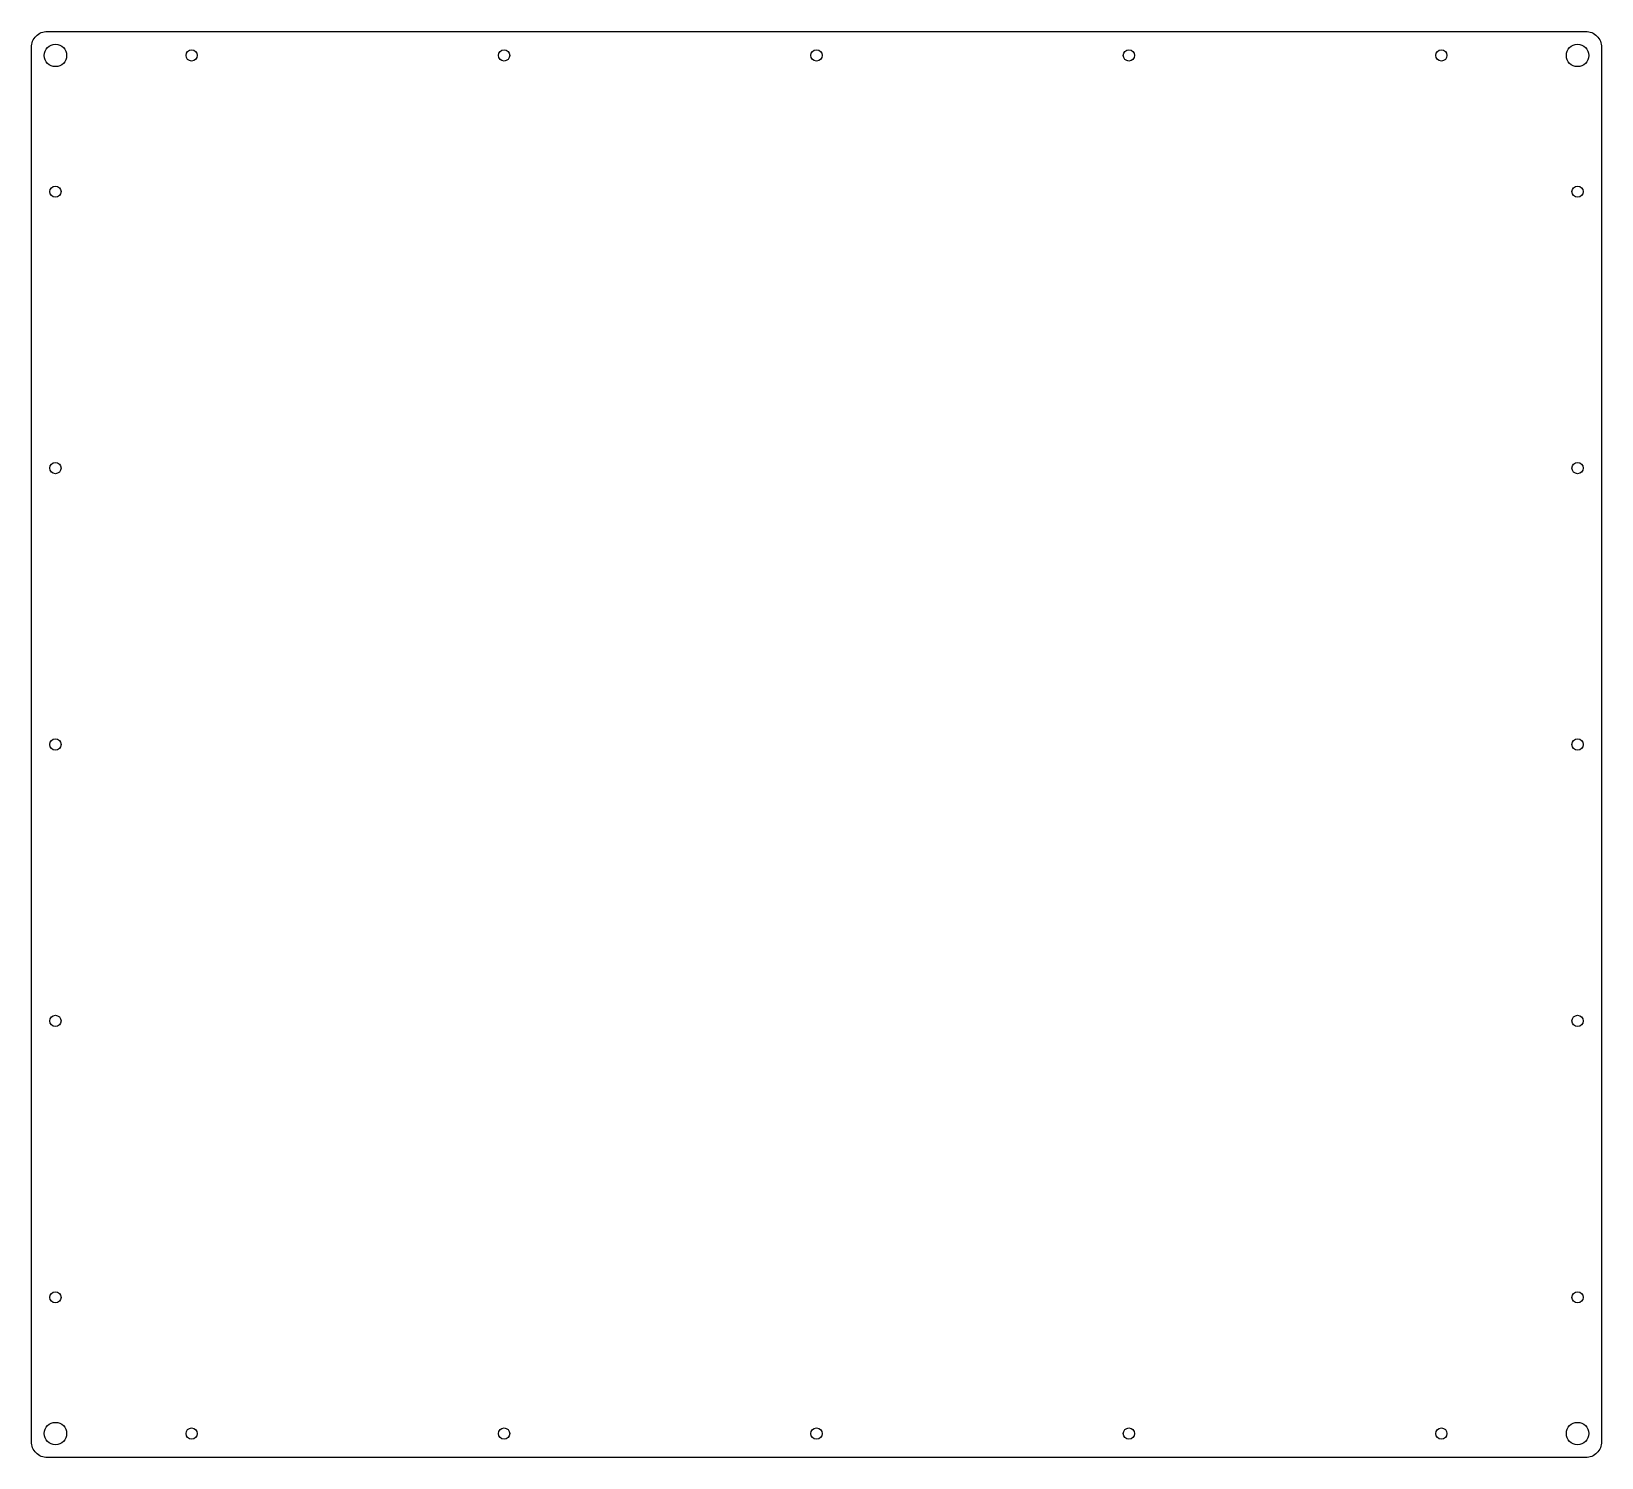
# Model space of a CAD drawing. Header units: millimetres. Extents: x -490 to 0, y 6 to 451.
import ezdxf

# ---------------------------------------------------------------- set-up
doc = ezdxf.new("R2010")
doc.units = ezdxf.units.MM
doc.layers.get('0').update_dxf_attribs({"linetype": 'CONTINUOUS'})

msp = doc.modelspace()

# ---------------------------------------------------------------- linework, layer by layer
msp.add_lwpolyline([(-490, 446.35, -0.414214), (-485, 451.35), (-5, 451.35, -0.414214), (0, 446.35), (0, 11.35, -0.414214), (-5, 6.35), (-485, 6.35, -0.414214), (-490, 11.35)], format="xyb", close=True)
for centre, radius in [((-482.5, 443.85), 3.5), ((-7.5, 443.85), 3.5), ((-440, 443.85), 1.75), ((-342.5, 443.85), 1.75), ((-245, 443.85), 1.75), ((-147.5, 443.85), 1.75), ((-50, 443.85), 1.75), ((-482.5, 401.35), 1.75), ((-7.5, 401.35), 1.75), ((-482.5, 315.1), 1.75), ((-7.5, 315.1), 1.75), ((-482.5, 228.85), 1.75), ((-7.5, 228.85), 1.75), ((-482.5, 142.6), 1.75), ((-7.5, 142.6), 1.75), ((-482.5, 56.35), 1.75), ((-7.5, 56.35), 1.75), ((-482.5, 13.85), 3.5), ((-440, 13.85), 1.75), ((-342.5, 13.85), 1.75), ((-245, 13.85), 1.75), ((-147.5, 13.85), 1.75), ((-50, 13.85), 1.75), ((-7.5, 13.85), 3.5)]:
    msp.add_circle(centre, radius)

doc.saveas('drawing.dxf')
